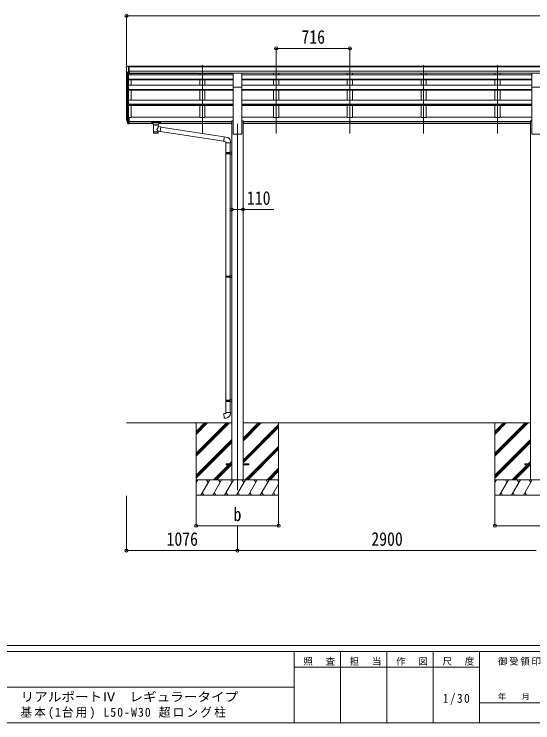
# Model space of a CAD drawing. Units: millimetres at full size, sheet at 1:30. Extents: x -8385 to 8479, y -5853 to 5787.
# Drawn here: x 31 to 5065, y -5853 to 1018 of the extents above; entities that cross this region are included whole.
import ezdxf
from ezdxf.enums import TextEntityAlignment as Align

# ---------------------------------------------------------------- set-up
doc = ezdxf.new("R2010")
doc.units = ezdxf.units.MM
doc.header["$LTSCALE"] = 30
doc.header["$PDMODE"] = 32
doc.header["$PDSIZE"] = 30
for name, color, linetype, lineweight in [('0-0_0', 7, 'Continuous', 9), ('0-1_本体', 4, 'Continuous', 9), ('0-2_部品', 7, 'Continuous', 9), ('0-8_PARTS2', 2, 'Continuous', 9), ('0-A_寸法', 6, 'Continuous', 9), ('F-0_240', 7, 'Continuous', 9)]:
    doc.layers.add(name, color=color, linetype=linetype, lineweight=lineweight)
doc.styles.add('ＭＳ ゴシック', font='')
doc.styles.get('ＭＳ ゴシック').set_extended_font_data('MS Gothic')

msp = doc.modelspace()

# ---------------------------------------------------------------- linework, layer by layer
at = {"layer": '0-0_0'}
for p, q in [((1121.72, -2945.47), (2142.72, -2945.47)), ((1797.72, -2945.47), (1797.72, -3645.47)), ((1797.72, -3239.65), (2091.9, -2945.47)), ((1797.72, -3253.79), (2106.04, -2945.47)), ((1797.72, -3267.93), (2120.18, -2945.47)), ((1797.72, -3055.8), (1908.05, -2945.47)), ((1797.72, -3041.66), (1893.91, -2945.47)), ((1797.72, -3027.52), (1879.76, -2945.47)), ((2252.72, -3093.02), (2400.26, -2945.47)), ((2252.72, -3121.3), (2428.55, -2945.47)), ((2252.72, -3107.16), (2414.41, -2945.47)), ((2252.72, -2945.47), (5042.72, -2945.47)), ((2597.72, -2945.47), (2597.72, -3645.47)), ((4697.72, -2945.47), (4697.72, -3645.47)), ((4697.72, -3239.65), (4991.9, -2945.47)), ((4697.72, -3253.79), (5006.04, -2945.47)), ((4697.72, -3267.93), (5020.18, -2945.47)), ((4697.72, -3055.8), (4808.05, -2945.47)), ((4697.72, -3041.66), (4793.91, -2945.47)), ((4697.72, -3027.52), (4779.76, -2945.47)), ((2252.72, -3305.15), (2597.72, -2960.15)), ((2252.72, -3319.29), (2597.72, -2974.29)), ((2252.72, -3333.43), (2597.72, -2988.44)), ((1797.72, -3451.78), (2142.72, -3106.78)), ((1797.72, -3465.92), (2142.72, -3120.93)), ((1797.72, -3480.07), (2142.72, -3135.07)), ((4697.72, -3451.78), (5042.72, -3106.78)), ((4697.72, -3465.92), (5042.72, -3120.93)), ((4697.72, -3480.07), (5042.72, -3135.07)), ((2274.53, -3495.47), (2597.72, -3172.28)), ((2288.67, -3495.47), (2597.72, -3186.43)), ((2302.81, -3495.47), (2597.72, -3200.57)), ((1966.16, -3495.47), (2111.66, -3349.97)), ((1980.3, -3495.47), (2125.8, -3349.97)), ((1994.44, -3495.47), (2139.94, -3349.97)), ((2120.66, -3340.97), (2142.72, -3318.91)), ((2134.8, -3340.97), (2142.72, -3333.06)), ((4866.16, -3495.47), (5011.66, -3349.97)), ((4880.3, -3495.47), (5025.8, -3349.97)), ((4894.44, -3495.47), (5039.94, -3349.97)), ((5020.66, -3340.97), (5042.72, -3318.91)), ((5034.8, -3340.97), (5042.72, -3333.06)), ((2486.66, -3495.47), (2597.72, -3384.41)), ((2500.8, -3495.47), (2597.72, -3398.56)), ((2514.94, -3495.47), (2597.72, -3412.7)), ((2597.72, -3495.47), (1797.72, -3495.47)), ((1797.72, -3522.98), (1813.6, -3495.47)), ((1842.46, -3645.47), (1929.07, -3495.47)), ((1914.07, -3521.45), (1899.07, -3495.47)), ((1957.93, -3645.47), (2044.54, -3495.47)), ((2029.54, -3521.45), (2014.53, -3495.47)), ((2073.4, -3645.47), (2160.01, -3495.47)), ((2145.01, -3521.45), (2130, -3495.47)), ((2188.87, -3645.47), (2275.48, -3495.47)), ((2260.48, -3521.45), (2245.47, -3495.47)), ((2304.34, -3645.47), (2390.95, -3495.47)), ((2375.95, -3521.45), (2360.95, -3495.47)), ((2419.81, -3645.47), (2506.42, -3495.47)), ((2476.42, -3495.47), (2491.42, -3521.45)), ((2591.89, -3495.47), (2597.72, -3505.57)), ((5497.72, -3495.47), (4697.72, -3495.47)), ((4697.72, -3522.98), (4713.6, -3495.47)), ((4742.46, -3645.47), (4829.07, -3495.47)), ((4814.07, -3521.45), (4799.07, -3495.47)), ((4857.93, -3645.47), (4944.54, -3495.47)), ((4929.54, -3521.45), (4914.53, -3495.47)), ((4973.4, -3645.47), (5060.01, -3495.47)), ((5045.01, -3521.45), (5030, -3495.47)), ((2535.28, -3645.47), (2597.72, -3537.33)), ((1857.46, -3619.49), (1872.46, -3645.47)), ((1972.93, -3619.49), (1987.93, -3645.47)), ((2088.4, -3619.49), (2103.4, -3645.47)), ((2203.87, -3619.49), (2218.87, -3645.47)), ((2319.34, -3619.49), (2334.34, -3645.47)), ((2434.81, -3619.49), (2449.81, -3645.47)), ((2550.28, -3619.49), (2565.28, -3645.47)), ((4757.46, -3619.49), (4772.46, -3645.47)), ((4872.93, -3619.49), (4887.93, -3645.47)), ((4988.4, -3619.49), (5003.4, -3645.47)), ((1797.72, -3645.47), (2597.72, -3645.47)), ((4697.72, -3645.47), (5497.72, -3645.47))]:
    msp.add_line(p, q, dxfattribs=at)
at = {"layer": '0-1_本体'}
for p, q in [((1148.22, 512.95), (6147.22, 512.95)), ((1148.22, 507.59), (6147.22, 507.59)), ((1121.72, 13.8), (1121.72, 476.2)), ((1126, 457.4), (1126, -10.47)), ((1135.72, 442.05), (1135.72, -28.47)), ((1141.72, 442.57), (1141.72, 15.97)), ((2155.22, 428.17), (1141.72, 428.17)), ((1148.22, 464.08), (6147.22, 464.07)), ((1148.22, 446.41), (6147.22, 446.41)), ((2155.22, 444.03), (1148.22, 444.03)), ((1166.72, 428.17), (1166.72, 444.03)), ((1832.72, 443.95), (1832.72, 428.17)), ((1882.72, 443.95), (1882.72, 428.17)), ((5055.22, 428.17), (2240.22, 428.17)), ((2548.72, 443.95), (2548.72, 428.17)), ((2598.72, 443.95), (2598.72, 428.17)), ((3264.72, 443.95), (3264.72, 428.17)), ((3314.72, 443.95), (3314.72, 428.17)), ((3980.72, 443.95), (3980.72, 428.17)), ((4030.72, 443.95), (4030.72, 428.17)), ((4696.72, 443.95), (4696.72, 428.17)), ((4746.72, 443.95), (4746.72, 428.17)), ((1141.72, 386.48), (2155.22, 386.48)), ((1141.72, 384.79), (2155.22, 384.79)), ((1141.72, 380.38), (2155.22, 380.38)), ((1166.72, 329.39), (1166.72, 380.38)), ((1166.72, 374.2), (1166.72, 379.97)), ((1832.72, 380.38), (1832.72, 329.4)), ((1882.72, 380.38), (1882.72, 329.4)), ((2240.22, 386.48), (5055.22, 386.48)), ((2240.22, 384.79), (5055.22, 384.79)), ((2240.22, 380.38), (5055.22, 380.38)), ((2548.72, 380.38), (2548.72, 329.4)), ((2598.72, 380.38), (2598.72, 329.4)), ((3264.72, 380.38), (3264.72, 329.4)), ((3314.72, 380.38), (3314.72, 329.4)), ((3980.72, 380.38), (3980.72, 329.4)), ((4030.72, 380.38), (4030.72, 329.4)), ((4696.72, 380.38), (4696.72, 329.4)), ((4746.72, 380.38), (4746.72, 329.4)), ((1141.72, 329.39), (2155.22, 329.39)), ((1141.72, 288.74), (2155.22, 288.74)), ((1141.72, 287.05), (2155.22, 287.05)), ((1141.88, 280.33), (2155.22, 280.33)), ((1166.72, 183.25), (1166.72, 279.93)), ((1832.72, 280.35), (1832.72, 183.66)), ((1882.72, 280.35), (1882.72, 183.66)), ((2155.22, -145.47), (2155.22, 310.17)), ((2240.22, 329.39), (5055.22, 329.39)), ((2240.22, -145.47), (2240.22, 310.17)), ((2240.22, 288.74), (5055.22, 288.74)), ((2240.22, 287.05), (5055.22, 287.05)), ((2240.22, 280.33), (5055.22, 280.33)), ((2548.72, 280.35), (2548.72, 183.66)), ((2598.72, 280.35), (2598.72, 183.66)), ((3264.72, 280.35), (3264.72, 183.66)), ((3314.72, 280.35), (3314.72, 183.66)), ((3980.72, 280.35), (3980.72, 183.66)), ((4030.72, 280.35), (4030.72, 183.66)), ((4696.72, 280.35), (4696.72, 183.66)), ((4746.72, 280.35), (4746.72, 183.66)), ((5055.22, -145.47), (5055.22, 310.17)), ((1141.72, 183.66), (2155.22, 183.66)), ((2155.22, 144.19), (1141.72, 144.19)), ((2155.22, 142.51), (1141.72, 142.51)), ((2240.22, 183.66), (5055.22, 183.66)), ((5055.22, 144.19), (2240.22, 144.19)), ((5055.22, 142.51), (2240.22, 142.51)), ((2155.22, 133.47), (1141.72, 133.47)), ((1166.72, 15.14), (1166.72, 133.06)), ((1832.72, 133.47), (1832.72, 15.55)), ((1882.72, 133.47), (1882.72, 15.55)), ((5055.22, 133.47), (2240.22, 133.47)), ((2548.72, 133.47), (2548.72, 15.55)), ((2598.72, 133.47), (2598.72, 15.55)), ((3264.72, 133.47), (3264.72, 15.55)), ((3314.72, 133.47), (3314.72, 15.55)), ((3980.72, 133.47), (3980.72, 15.55)), ((4030.72, 133.47), (4030.72, 15.55)), ((4696.72, 133.47), (4696.72, 15.55)), ((4746.72, 133.47), (4746.72, 15.55)), ((1148.22, 15.14), (1166.72, 15.14)), ((1166.72, 20.35), (1832.72, 20.35)), ((1832.72, 15.55), (1882.72, 15.55)), ((1882.72, 20.35), (2155.22, 20.35)), ((2240.22, 20.35), (2548.72, 20.35)), ((2548.72, 15.55), (2598.72, 15.55)), ((2598.72, 20.35), (3264.72, 20.35)), ((3264.72, 15.55), (3314.72, 15.55)), ((3314.72, 20.35), (3980.72, 20.35)), ((3980.72, 15.55), (4030.72, 15.55)), ((4030.72, 20.35), (4696.72, 20.35)), ((4696.72, 15.55), (4746.72, 15.55)), ((4746.72, 20.35), (5055.22, 20.35)), ((1148.22, -23.95), (2142.72, -23.95)), ((1148.22, -25.33), (2142.72, -25.33)), ((1148.22, -42.51), (1379.72, -42.51)), ((1433.72, -42.51), (2142.72, -42.51)), ((2142.72, -15.47), (2155.22, -15.47)), ((2142.72, -15.47), (2142.72, -3495.46)), ((2240.22, -15.47), (2252.72, -15.47)), ((2252.72, -15.47), (2252.72, -3495.46)), ((2252.72, -23.95), (5042.72, -23.95)), ((2252.72, -25.33), (5042.72, -25.33)), ((2252.72, -42.51), (5042.72, -42.51)), ((5042.72, -15.47), (5055.22, -15.47)), ((5042.72, -15.47), (5042.72, -3495.46)), ((2155.22, -145.47), (2240.22, -145.47)), ((5055.22, -145.47), (5140.22, -145.47))]:
    msp.add_line(p, q, dxfattribs=at)
at = {"layer": '0-2_部品'}
for p, q in [((1119.72, 505.18), (1119.72, 504.56)), ((1126.63, 513.99), (1122.56, 508.18)), ((1129.72, 514.56), (1127.39, 514.41)), ((1129.72, 514.56), (1148.22, 514.56)), ((1141.72, 441.57), (1141.72, 514.56)), ((1148.22, 514.56), (1158.22, 514.47)), ((1148.22, 442.57), (1148.22, 514.56)), ((1158.22, 512.95), (1158.22, 514.47)), ((1134.09, 443.38), (1124.82, 459.45)), ((1141.72, 441.57), (1136.51, 441.89)), ((1148.22, 442.57), (1141.72, 442.57)), ((2155.22, 444.32), (2240.22, 444.32)), ((2155.22, 310.17), (2155.22, 444.32)), ((2240.22, 310.17), (2240.22, 444.32)), ((5055.22, 444.32), (5140.22, 444.32)), ((5055.22, 310.17), (5055.22, 444.32)), ((2155.22, 310.17), (2240.22, 310.17)), ((5055.22, 310.17), (5140.22, 310.17)), ((1141.72, 15.97), (1141.72, -45.91)), ((1148.22, 15.97), (1141.72, 15.97)), ((1148.22, 15.97), (1148.22, -45.09)), ((1124.11, -10.07), (1134.27, -29.24)), ((1135.28, -27.99), (1125.53, -9.58)), ((1126.7, -26.93), (1134.27, -44.41)), ((1141.72, -28.74), (1136.58, -28.74)), ((1141.72, -30.74), (1136.87, -30.74)), ((1141.72, -45.91), (1136.87, -45.91)), ((1148.22, -22.34), (1141.72, -22.34)), ((1148.22, -27.74), (1141.72, -27.74)), ((1148.22, -45.09), (1141.72, -45.09)), ((1363.22, -30.81), (1363.22, -41.57)), ((1363.22, -31), (1363.22, -32.54)), ((1365.22, -30.14), (1448.22, -30.14)), ((1365.22, -32.32), (1448.22, -32.32)), ((1365.22, -42.23), (1379.72, -42.23)), ((1379.72, -49.04), (1379.72, -38.76)), ((1383.82, -53.54), (1383.8, -133.83)), ((1429.62, -71.11), (1429.62, -53.53)), ((1433.72, -49.04), (1433.72, -38.76)), ((1433.72, -42.23), (1448.22, -42.23)), ((1450.22, -30.81), (1450.22, -41.57)), ((1454.84, -75.02), (1429.62, -71.11)), ((1429.63, -133.83), (1429.62, -117.2)), ((1429.62, -117.45), (1447.82, -120.28)), ((1454.84, -75.02), (1447.82, -120.28)), ((2065.09, -214.26), (1448.09, -118.54)), ((2068.76, -172.32), (1454.53, -77.03)), ((2089.64, -173.64), (2068.8, -171.82)), ((2084.72, -229.39), (2130.72, -229.39)), ((2086.72, -229.39), (2086.72, -323.38)), ((2128.72, -229.39), (2128.72, -320.82)), ((2130.72, -229.39), (2130.72, -218.47)), ((2084.72, -325.38), (2085.72, -323.38)), ((2084.72, -325.38), (2128.72, -325.38)), ((2084.72, -325.38), (2084.72, -333.38)), ((2084.72, -333.38), (2128.72, -333.38)), ((2084.72, -333.38), (2085.72, -335.38)), ((2085.72, -323.38), (2128.72, -323.38)), ((2085.72, -335.38), (2128.72, -335.38)), ((2086.72, -335.38), (2086.72, -1521.16)), ((2124.24, -325.38), (2123.81, -323.38)), ((2126.72, -320.88), (2142.72, -320.41)), ((2126.72, -322.88), (2126.72, -320.88)), ((2126.72, -322.88), (2128.72, -322.88)), ((2126.72, -337.88), (2126.72, -335.88)), ((2126.72, -337.88), (2142.72, -338.35)), ((2128.72, -337.94), (2128.72, -1518.6)), ((2142.72, -320.41), (2142.72, -338.35)), ((2084.72, -1523.16), (2085.72, -1521.16)), ((2084.72, -1523.16), (2128.72, -1523.16)), ((2084.72, -1523.16), (2084.72, -1531.16)), ((2084.72, -1531.16), (2128.72, -1531.16)), ((2084.72, -1531.16), (2085.72, -1533.16)), ((2085.72, -1521.16), (2128.72, -1521.16)), ((2085.72, -1533.16), (2128.72, -1533.16)), ((2086.72, -1533.16), (2086.72, -2724.73)), ((2124.24, -1523.16), (2123.81, -1521.16)), ((2126.72, -1518.66), (2142.72, -1518.19)), ((2126.72, -1520.66), (2126.72, -1518.66)), ((2126.72, -1520.66), (2128.72, -1520.66)), ((2126.72, -1535.66), (2126.72, -1533.66)), ((2126.72, -1535.66), (2142.72, -1536.13)), ((2128.72, -1535.72), (2128.72, -2722.17)), ((2142.72, -1518.19), (2142.72, -1536.13)), ((2084.72, -2726.73), (2085.72, -2724.73)), ((2084.72, -2726.73), (2128.72, -2726.73)), ((2084.72, -2726.73), (2084.72, -2734.73)), ((2084.72, -2734.73), (2128.72, -2734.73)), ((2084.72, -2734.73), (2085.72, -2736.73)), ((2085.72, -2724.73), (2128.72, -2724.73)), ((2085.72, -2736.73), (2128.72, -2736.73)), ((2086.72, -2736.73), (2086.72, -2842.87)), ((2124.24, -2726.73), (2123.81, -2724.73)), ((2126.72, -2722.23), (2142.72, -2721.76)), ((2126.72, -2724.23), (2126.72, -2722.23)), ((2126.72, -2724.23), (2128.72, -2724.23)), ((2126.72, -2739.23), (2126.72, -2737.23)), ((2126.72, -2739.23), (2142.72, -2739.7)), ((2128.72, -2739.29), (2128.72, -2842.87)), ((2142.72, -2721.76), (2142.72, -2739.7)), ((2084.72, -2842.87), (2130.72, -2842.87)), ((2084.72, -2852.87), (2084.72, -2842.87)), ((2130.72, -2842.87), (2130.72, -2853.79))]:
    msp.add_line(p, q, dxfattribs=at)
at = {"layer": '0-2_部品', "color": 4}
for p, q in [((2087.92, -3340.97), (2087.92, -3349.97)), ((2142.72, -3340.97), (2087.92, -3340.97)), ((2142.72, -3349.97), (2087.92, -3349.97)), ((2307.52, -3340.97), (2252.72, -3340.97)), ((4987.92, -3340.97), (4987.92, -3349.97)), ((5042.72, -3340.97), (4987.92, -3340.97)), ((5042.72, -3349.97), (4987.92, -3349.97))]:
    msp.add_line(p, q, dxfattribs=at)
at = {"layer": '0-2_部品'}
for points in [[(1363.22, -30.81), (1363.26, -30.61), (1363.34, -30.47), (1363.44, -30.38), (1363.54, -30.32), (1363.66, -30.27), (1363.95, -30.21), (1364.44, -30.16), (1364.98, -30.14), (1365.22, -30.14)], [(1363.22, -41.57), (1363.26, -41.76), (1363.34, -41.9), (1363.44, -41.99), (1363.54, -42.05), (1363.66, -42.1), (1363.95, -42.16), (1364.44, -42.21), (1364.98, -42.23), (1365.22, -42.23)], [(1379.76, -48.98), (1379.73, -49.34), (1379.98, -50.29), (1380.5, -51.18), (1381.3, -52.02), (1382.42, -52.81), (1383.82, -53.54)], [(1429.62, -53.53), (1429.85, -53.43), (1431.21, -52.7), (1432.32, -51.85), (1433.08, -50.98), (1433.54, -50.09), (1433.71, -49.2)], [(1448.22, -30.14), (1448.57, -30.15), (1449.1, -30.17), (1449.55, -30.22), (1449.85, -30.3), (1450.02, -30.4), (1450.14, -30.54), (1450.21, -30.72), (1450.22, -30.81)], [(1448.22, -42.23), (1448.57, -42.23), (1449.1, -42.2), (1449.55, -42.15), (1449.85, -42.07), (1450.02, -41.97), (1450.14, -41.83), (1450.21, -41.66), (1450.22, -41.57)], [(2068.8, -171.82), (2064.79, -217.65), (2084.72, -219.39), (2084.72, -229.39)], [(2124.24, -325.38), (2124.24, -333.38), (2123.81, -335.38)], [(2126.72, -335.88), (2128.72, -335.88), (2128.72, -322.88)], [(2124.24, -1523.16), (2124.24, -1531.16), (2123.81, -1533.16)], [(2126.72, -1533.66), (2128.72, -1533.66), (2128.72, -1520.66)], [(2124.24, -2726.73), (2124.24, -2734.73), (2123.81, -2736.73)], [(2126.72, -2737.23), (2128.72, -2737.23), (2128.72, -2724.23)], [(2089.64, -2898.62), (2068.8, -2900.44), (2064.79, -2854.61), (2084.72, -2852.87)]]:
    msp.add_lwpolyline(points, dxfattribs=at)
at = {"layer": '0-2_部品', "color": 4}
msp.add_lwpolyline([(2307.52, -3340.97), (2307.52, -3349.97), (2252.72, -3349.97)], dxfattribs=at)
at = {"layer": '0-2_部品'}
for centre, radius, start, end in [((1122.72, 505.18), 3, 93, 180), ((1321.72, 504.56), 202, 180, 192.90261), ((1127.45, 513.41), 1, 93.5, 145), ((1136.69, 444.88), 3, 210, 266.5), ((1210.38, 12.1), 89.07, 174.49576, 194.41188), ((1209.67, 16.38), 88.05, 177.22392, 197.21071), ((1254.94, 9.15), 133.22, 183.27987, 195.71302), ((1136.87, -27.74), 3, 210, 270), ((1136.87, -42.91), 3, 210, 270), ((1136.58, -27.24), 1.5, 210, 270), ((2085.72, -218.47), 45, 0, 85), ((2085.72, -2853.79), 45, 275, 0)]:
    msp.add_arc(centre, radius, start, end, dxfattribs=at)
for centre, major_axis, ratio, start_param, end_param in [((1365.22, -32.54), (2, 0), 0.109601, 1.5707963, 3.1415927), ((1406.72, -38.76), (27, 0), 0.122176, 6.2831853, 9.424778), ((1406.73, -53.99), (-22.91, 0.42), 0.072511, 0.0008029, 1.5715993), ((1406.73, -55.61), (-22.91, 0.42), 0.072511, 0.0008029, 1.5715993), ((1406.71, -53.99), (22.92, 0.42), 0.07247, 4.71158, 6.2823764), ((1406.71, -55.61), (22.92, 0.42), 0.07247, 4.71158, 6.2823764), ((1417.72, -49.04), (16, 0), 0.361356, 6.2636979, 6.2831853), ((1448.22, -32.54), (2, 0), 0.109601, 0, 1.5707963), ((1406.72, -133.83), (22.92, 0), 0.101955, 3.1415499, 6.2833984), ((1406.72, -121.39), (22.91, 0), 0.122865, 3.1415927, 6.2831853), ((1406.72, -97.65), (-22.81, -26.62), 0.234429, 1.6855472, 3.1268519), ((1409.27, -95.01), (20.32, -22.25), 0.045535, 0.0389954, 1.3075346)]:
    msp.add_ellipse(centre, major_axis=major_axis, ratio=ratio, start_param=start_param, end_param=end_param, dxfattribs=at)
at = {"layer": '0-8_PARTS2'}
for p, q in [((1857.72, -139.27), (1857.72, 523.26)), ((2573.72, -139.27), (2573.72, 523.26)), ((3289.72, -139.27), (3289.72, 523.26)), ((4005.72, -139.27), (4005.72, 523.26)), ((4721.72, -139.27), (4721.72, 523.26)), ((2197.72, -45.47), (2197.72, -3595.47))]:
    msp.add_line(p, q, dxfattribs=at)
at = {"layer": '0-A_寸法'}
for p, q in [((1121.72, 1002.89), (6173.72, 1002.89)), ((1121.72, 1002.89), (1121.72, 518.71)), ((2573.72, 686.27), (3289.72, 686.27)), ((2573.72, 686.27), (2573.72, 518.71)), ((3289.72, 686.27), (3289.72, 518.71)), ((2142.72, -875.65), (2252.72, -875.65)), ((2252.72, -875.65), (2552.72, -875.65)), ((1121.72, -4181.84), (1121.72, -3652.89)), ((1797.72, -3941.86), (1797.72, -3652.89)), ((2597.72, -3941.86), (2597.72, -3652.89)), ((4697.72, -3941.86), (4697.72, -3652.89)), ((1797.72, -3941.86), (2597.72, -3941.86)), ((2197.72, -4181.84), (2197.72, -3941.86)), ((4697.72, -3941.86), (5497.72, -3941.86)), ((1121.72, -4181.84), (2197.72, -4181.84)), ((2197.72, -4181.84), (5097.72, -4181.84))]:
    msp.add_line(p, q, dxfattribs=at)
for p in [(1121.72, 1002.89), (2573.72, 686.27), (3289.72, 686.27), (2142.72, -875.65), (2252.72, -875.65), (1797.72, -3941.86), (2597.72, -3941.86), (4697.72, -3941.86), (1121.72, -4181.84), (2197.72, -4181.84)]:
    msp.add_point(p, dxfattribs=at)
at = {"layer": 'F-0_240', "color": 5}
for p, q in [((-8385.45, -5102.66), (8054.55, -5102.66)), ((-8385.45, -5162.66), (5387.79, -5162.66)), ((2747.79, -5162.66), (2747.79, -5852.66)), ((3197.79, -5162.66), (3197.79, -5852.66)), ((3647.79, -5162.66), (3647.79, -5852.66)), ((4097.79, -5162.66), (4097.79, -5852.66)), ((4547.79, -5162.66), (4547.79, -5852.66)), ((2747.79, -5312.66), (4547.79, -5312.66)), ((-3402.21, -5507.66), (2747.79, -5507.66)), ((4547.79, -5657.66), (5387.79, -5657.66)), ((-8385.45, -5852.66), (8054.55, -5852.66))]:
    msp.add_line(p, q, dxfattribs=at)

# ---------------------------------------------------------------- texts
at = {"layer": '0-A_寸法', "color": 7, "style": 'ＭＳ ゴシック', "width": 0.85}
for s, p in [('716', (2819.22, 692.27)), ('110', (2290.22, -869.65)), ('b', (2160.22, -3936.86)), ('1076', (1509.72, -4175.84)), ('2900', (3497.72, -4175.84))]:
    msp.add_text(s, height=132, dxfattribs=at).set_placement(p, align=Align.BOTTOM_LEFT)
at = {"layer": 'F-0_240', "style": 'ＭＳ ゴシック', "width": 1.1}
msp.add_text('リアルポートⅣ\u3000レギュラータイプ', height=87.98, dxfattribs=at).set_placement((93.72, -5671.05), align=Align.BOTTOM_LEFT)
at = {"layer": 'F-0_240', "style": 'ＭＳ ゴシック'}
msp.add_text('年\u3000\u3000月\u3000\u3000日', height=54.99, dxfattribs=at).set_placement((4727.79, -5642.66), align=Align.BOTTOM_LEFT)
at = {"layer": 'F-0_240', "attachment_point": 7, "style": 'ＭＳ ゴシック'}
for s, insert, char_height in [('\\T1.17;照\u3000査', (2837.79, -5297.66), 65.98), ('\\T1.17;担\u3000当', (3287.79, -5297.66), 65.98), ('\\T1.17;作\u3000図', (3737.79, -5297.66), 65.98), ('\\T1.17;尺\u3000度', (4187.79, -5297.66), 65.98), ('\\T1.17;御受領印', (4727.79, -5297.66), 65.98), ('\\T1.28;\\W0.9;1/30', (4191.54, -5680.16), 87.98), ('\\T1.18;\\W0.95;基本(1台用)\\~L50-W30\\~超ロング柱', (90.66, -5817.05), 87.98)]:
    msp.add_mtext(s, dxfattribs=dict(at, insert=insert, char_height=char_height))

doc.saveas('drawing.dxf')
